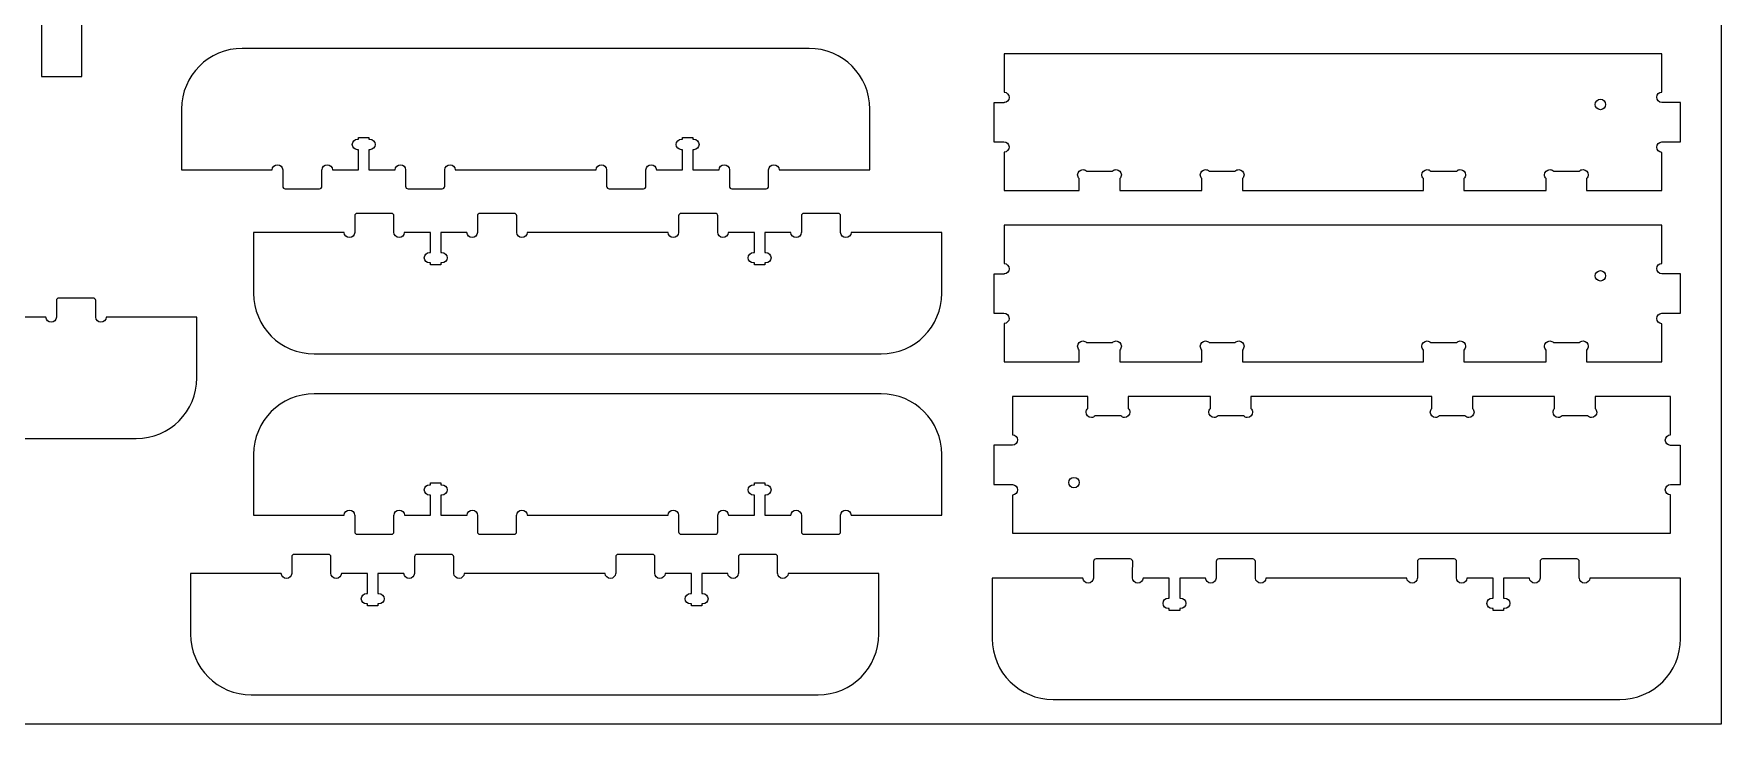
# Model space of a CAD drawing. Extents: x 0 to 4896, y 0 to 5028.
# Drawn here: x 3837 to 4896, y 3809 to 4242 of the extents above; entities that cross this region are included whole.
import ezdxf

# ---------------------------------------------------------------- set-up
doc = ezdxf.new("R2010")
doc.units = 0
doc.layers.add('Layer_1', color=7, linetype='CONTINUOUS')

msp = doc.modelspace()

# ---------------------------------------------------------------- linework, layer by layer
at = {"layer": 'Layer_1', "color": 1}
msp.add_lwpolyline([(2457.372163, 5027.708851), (4895.721448, 5027.708851), (4895.721448, 3808.559707), (2457.372163, 3808.559707), (2457.372163, 5027.708851)], dxfattribs=at)
at = {"layer": 'Layer_1', "color": 7}
for points in [[(3867.069821, 4878.328939), (3867.069821, 4951.583386), (3841.713847, 4951.583386), (3841.713847, 4215.018946), (3841.713847, 4215.018946)], [(3841.713847, 4215.018946), (3867.069821, 4215.018946), (3867.069821, 4288.131999)], [(4323.375063, 4232.749274), (3967.783812, 4232.749274)], [(4445.724549, 4229.278788), (4445.724549, 4205.298648)], [(4858.439271, 4205.368921), (4858.439271, 4229.278506), (4445.724549, 4229.278506), (4445.724549, 4229.278788)], [(3929.701592, 4194.658023), (3929.701592, 4194.64109), (3929.701592, 4156.57665), (3929.701592, 4156.57665)], [(4304.624783, 4156.57665), (4323.375063, 4156.57665), (4361.466314, 4156.57665), (4361.466314, 4194.64109), (4361.466314, 4194.658023)], [(4445.724549, 4198.710734), (4445.724549, 4198.666426), (4444.128018, 4198.666426), (4439.374549, 4198.666426), (4439.374549, 4174.14837)], [(4819.906907, 4200.83615), (4819.906907, 4200.83615)], [(4858.439271, 4174.086281), (4858.439271, 4174.121559), (4865.274129, 4174.121559), (4870.124965, 4174.121559), (4870.124965, 4198.72795), (4860.52066, 4198.72795), (4858.439271, 4198.72795), (4858.439271, 4198.780726)], [(4040.094508, 4175.732201), (4040.685481, 4175.732201), (4040.685481, 4176.87887), (4047.255897, 4176.87887), (4047.255897, 4175.732201), (4047.837839, 4175.732201)], [(4243.321037, 4175.732201), (4243.911728, 4175.732201), (4243.911728, 4176.87887), (4250.482426, 4176.87887), (4250.482426, 4175.732201), (4251.064368, 4175.732201)], [(4439.480382, 4174.156837), (4445.574689, 4174.156837)], [(4024.404646, 4156.57665), (4040.685481, 4156.57665), (4040.685481, 4169.161786), (4040.094508, 4169.161786)], [(4047.837839, 4169.161786), (4047.255897, 4169.161786), (4047.255897, 4156.57665), (4063.668812, 4156.57665)], [(4227.631174, 4156.57665), (4243.911728, 4156.57665), (4243.911728, 4169.161786), (4243.321037, 4169.161786)], [(4251.064368, 4169.161786), (4250.482426, 4169.161786), (4250.482426, 4156.57665), (4266.895341, 4156.57665)], [(4445.724549, 4167.569206), (4445.724549, 4143.588783), (4492.908436, 4143.588783), (4492.908436, 4150.98865)], [(4811.264134, 4150.98865), (4811.264134, 4143.588783), (4858.439271, 4143.588783), (4858.439271, 4167.49865)], [(3929.701592, 4156.57665), (3967.783812, 4156.57665), (3986.534092, 4156.57665)], [(3993.122006, 4156.57665), (3993.166314, 4156.57665), (3993.166314, 4154.980119), (3993.166314, 4146.195952)], [(4017.772423, 4146.195952), (4017.772423, 4150.22665), (4017.772423, 4156.57665), (4017.81645, 4156.57665)], [(4070.257008, 4156.435539), (4070.257008, 4150.341232)], [(4094.766314, 4146.195952), (4094.766314, 4150.138314), (4094.766314, 4154.980119), (4094.766314, 4156.57665), (4094.810341, 4156.57665)], [(4101.398537, 4156.57665), (4189.760339, 4156.57665)], [(4196.348534, 4156.57665), (4196.392561, 4156.57665), (4196.392561, 4154.980119), (4196.392561, 4146.195952)], [(4220.998952, 4146.195952), (4220.998952, 4150.22665), (4220.998952, 4156.57665), (4221.042979, 4156.57665)], [(4273.483537, 4156.435539), (4273.483537, 4150.341232)], [(4297.992561, 4146.195952), (4297.992561, 4150.138314), (4297.992561, 4154.980119), (4297.992561, 4156.57665), (4298.03687, 4156.57665)], [(4497.494547, 4155.741837), (4513.713576, 4155.741837)], [(4518.308436, 4150.98865), (4518.308436, 4143.588783), (4569.902327, 4143.588783), (4569.902327, 4150.98865)], [(4574.488438, 4155.741837), (4590.707467, 4155.741837)], [(4595.302327, 4150.98865), (4595.302327, 4143.588783), (4708.870242, 4143.588783), (4708.870242, 4150.98865)], [(4713.456354, 4155.741837), (4729.675382, 4155.741837)], [(4734.270242, 4150.98865), (4734.270242, 4143.588783), (4785.864134, 4143.588783), (4785.864134, 4150.98865)], [(4790.450245, 4155.741837), (4806.668991, 4155.741837)], [(3994.753814, 4144.617201), (4016.184923, 4144.617201)], [(4070.159923, 4149.565121), (4070.159923, 4146.195952)], [(4071.747423, 4144.617201), (4093.178814, 4144.617201)], [(4197.980061, 4144.617201), (4219.411452, 4144.617201)], [(4273.386452, 4149.565121), (4273.386452, 4146.195952)], [(4274.973952, 4144.617201), (4296.405061, 4144.617201)], [(4038.330901, 4127.600612), (4038.330901, 4123.65825), (4038.330901, 4118.816446), (4038.330901, 4117.219914), (4038.286592, 4117.219914)], [(4061.34951, 4129.179363), (4039.918401, 4129.179363)], [(4062.839926, 4117.361026), (4062.839926, 4123.455332)], [(4062.93701, 4124.231443), (4062.93701, 4127.600612)], [(4115.32451, 4127.600612), (4115.32451, 4123.569914), (4115.32451, 4117.219914), (4115.280483, 4117.219914)], [(4138.343401, 4129.179363), (4116.91201, 4129.179363)], [(4139.974928, 4117.219914), (4139.930901, 4117.219914), (4139.930901, 4118.816446), (4139.930901, 4127.600612)], [(4241.557148, 4127.600612), (4241.557148, 4123.65825), (4241.557148, 4118.816446), (4241.557148, 4117.219914), (4241.513121, 4117.219914)], [(4264.576039, 4129.179363), (4243.144648, 4129.179363)], [(4266.066454, 4117.361026), (4266.066454, 4123.455332)], [(4266.163539, 4124.231443), (4266.163539, 4127.600612)], [(4318.551039, 4127.600612), (4318.551039, 4123.569914), (4318.551039, 4117.219914), (4318.507012, 4117.219914)], [(4341.569648, 4129.179363), (4320.138539, 4129.179363)], [(4343.201457, 4117.219914), (4343.157148, 4117.219914), (4343.157148, 4118.816446), (4343.157148, 4127.600612)], [(4445.724549, 4121.732648), (4445.724549, 4097.752508)], [(4858.439271, 4097.822781), (4858.439271, 4121.732083), (4445.724549, 4121.732083), (4445.724549, 4121.732648)], [(4031.698679, 4117.219914), (4012.948399, 4117.219914), (3974.857148, 4117.219914), (3974.857148, 4079.155474), (3974.857148, 4079.138541)], [(4085.259094, 4104.634779), (4085.841037, 4104.634779), (4085.841037, 4117.219914), (4069.428121, 4117.219914)], [(4108.692288, 4117.219914), (4092.411734, 4117.219914), (4092.411734, 4104.634779), (4093.002426, 4104.634779)], [(4234.924926, 4117.219914), (4146.563123, 4117.219914)], [(4288.485623, 4104.634779), (4289.067566, 4104.634779), (4289.067566, 4117.219914), (4272.65465, 4117.219914)], [(4311.918817, 4117.219914), (4295.637981, 4117.219914), (4295.637981, 4104.634779), (4296.228954, 4104.634779)], [(4406.62187, 4117.219914), (4368.53965, 4117.219914), (4349.78937, 4117.219914)], [(4406.62187, 4079.138541), (4406.62187, 4079.155474), (4406.62187, 4117.219914), (4406.62187, 4117.219914)], [(4093.002426, 4098.064363), (4092.411734, 4098.064363), (4092.411734, 4096.917694), (4085.841037, 4096.917694), (4085.841037, 4098.064363), (4085.259094, 4098.064363)], [(4296.228954, 4098.064363), (4295.637981, 4098.064363), (4295.637981, 4096.917694), (4289.067566, 4096.917694), (4289.067566, 4098.064363), (4288.485623, 4098.064363)], [(4445.724549, 4091.164312), (4445.724549, 4091.120286), (4444.128018, 4091.120286), (4439.374549, 4091.120286), (4439.374549, 4066.60223)], [(4819.906907, 4093.289728), (4819.906907, 4093.289728)], [(4858.439271, 4066.540141), (4858.439271, 4066.575419), (4865.274129, 4066.575419), (4870.124965, 4066.575419), (4870.124965, 4091.181528), (4860.52066, 4091.181528), (4858.439271, 4091.181528), (4858.439271, 4091.234586)], [(3851.173767, 4074.444339), (3851.173767, 4070.413641), (3851.173767, 4064.063641), (3851.12974, 4064.063641)], [(3874.192376, 4076.02309), (3852.761267, 4076.02309)], [(3875.824185, 4064.063641), (3875.779876, 4064.063641), (3875.779876, 4065.660172), (3875.779876, 4074.444339)], [(4439.480382, 4066.610697), (4445.574689, 4066.610697)], [(3844.541545, 4064.063641), (3828.260709, 4064.063641), (3828.260709, 4051.478506), (3828.851682, 4051.478506)], [(3939.244598, 4064.063641), (3901.162378, 4064.063641), (3882.412098, 4064.063641)], [(3939.244598, 4025.982268), (3939.244598, 4025.999201), (3939.244598, 4064.063641), (3939.244598, 4064.063641)], [(4445.724549, 4060.022501), (4445.724549, 4036.042361), (4492.908436, 4036.042361), (4492.908436, 4043.441946)], [(4811.264134, 4043.441946), (4811.264134, 4036.042361), (4858.439271, 4036.042361), (4858.439271, 4059.951946)], [(4497.494547, 4048.195697), (4513.713576, 4048.195697)], [(4574.488438, 4048.195697), (4590.707467, 4048.195697)], [(4713.456354, 4048.195697), (4729.675382, 4048.195697)], [(4790.450245, 4048.195697), (4806.668991, 4048.195697)], [(4012.948399, 4041.04729), (4368.53965, 4041.04729)], [(4518.308436, 4043.441946), (4518.308436, 4036.042361), (4569.902327, 4036.042361), (4569.902327, 4043.441946)], [(4595.302327, 4043.441946), (4595.302327, 4036.042361), (4708.870242, 4036.042361), (4708.870242, 4043.441946)], [(4734.270242, 4043.441946), (4734.270242, 4036.042361), (4785.864134, 4036.042361), (4785.864134, 4043.441946)], [(4368.530619, 4015.933463), (4012.939368, 4015.933463)], [(4498.23538, 4006.786641), (4498.23538, 4014.186226), (4451.060242, 4014.186226), (4451.060242, 3990.276641)], [(4575.2293, 4006.786641), (4575.2293, 4014.186226), (4523.63538, 4014.186226), (4523.63538, 4006.786641)], [(4714.197215, 4006.786641), (4714.197215, 4014.186226), (4600.6293, 4014.186226), (4600.6293, 4006.786641)], [(4791.191078, 4006.786641), (4791.191078, 4014.186226), (4739.597215, 4014.186226), (4739.597215, 4006.786641)], [(4863.774965, 3990.206086), (4863.774965, 4014.186226), (4816.591078, 4014.186226), (4816.591078, 4006.786641)], [(4519.049269, 4002.03289), (4502.830522, 4002.03289)], [(4596.043188, 4002.03289), (4579.82416, 4002.03289)], [(4735.011104, 4002.03289), (4718.792075, 4002.03289)], [(4812.004967, 4002.03289), (4795.785938, 4002.03289)], [(3545.571127, 3987.891017), (3901.162378, 3987.891017)], [(4451.060242, 3983.688446), (4451.060242, 3983.653168), (4444.225413, 3983.653168), (4439.374549, 3983.653168), (4439.374549, 3959.047059), (4448.978854, 3959.047059), (4451.060242, 3959.047059), (4451.060242, 3958.994001)], [(4863.774965, 3959.063992), (4863.774965, 3959.108301), (4865.371496, 3959.108301), (4870.124965, 3959.108301), (4870.124965, 3983.626357)], [(4870.019131, 3983.61789), (4863.924825, 3983.61789)], [(3974.857148, 3977.84193), (3974.857148, 3977.824997), (3974.857148, 3939.760557), (3974.857148, 3939.760557)], [(4349.780339, 3939.760557), (4368.530619, 3939.760557), (4406.62187, 3939.760557), (4406.62187, 3977.824997), (4406.62187, 3977.84193)], [(4085.250063, 3958.916108), (4085.841037, 3958.916108), (4085.841037, 3960.062777), (4092.411452, 3960.062777), (4092.411452, 3958.916108), (4092.993394, 3958.916108)], [(4288.476592, 3958.916108), (4289.067283, 3958.916108), (4289.067283, 3960.062777), (4295.637981, 3960.062777), (4295.637981, 3958.916108), (4296.219923, 3958.916108)], [(4069.560201, 3939.760557), (4085.841037, 3939.760557), (4085.841037, 3952.34541), (4085.250063, 3952.34541)], [(4092.993394, 3952.34541), (4092.411452, 3952.34541), (4092.411452, 3939.760557), (4108.824368, 3939.760557)], [(4272.78673, 3939.760557), (4289.067283, 3939.760557), (4289.067283, 3952.34541), (4288.476592, 3952.34541)], [(4296.219923, 3952.34541), (4295.637981, 3952.34541), (4295.637981, 3939.760557), (4312.050897, 3939.760557)], [(4451.060242, 3952.405806), (4451.060242, 3928.496503), (4863.774965, 3928.496503), (4863.774965, 3928.495939)], [(4489.592635, 3956.938859), (4489.592635, 3956.938859)], [(4863.774965, 3928.495939), (4863.774965, 3952.476079)], [(3974.857148, 3939.760557), (4012.939368, 3939.760557), (4031.689648, 3939.760557)], [(4038.277561, 3939.760557), (4038.32187, 3939.760557), (4038.32187, 3938.163743), (4038.32187, 3929.379577)], [(4062.927979, 3929.379577), (4062.927979, 3933.410557), (4062.927979, 3939.760557), (4062.972006, 3939.760557)], [(4115.412563, 3939.619446), (4115.412563, 3933.525139)], [(4139.92187, 3929.379577), (4139.92187, 3933.322221), (4139.92187, 3938.163743), (4139.92187, 3939.760557), (4139.965897, 3939.760557)], [(4146.554092, 3939.760557), (4234.915894, 3939.760557)], [(4241.50409, 3939.760557), (4241.548117, 3939.760557), (4241.548117, 3938.163743), (4241.548117, 3929.379577)], [(4266.154508, 3929.379577), (4266.154508, 3933.410557), (4266.154508, 3939.760557), (4266.198534, 3939.760557)], [(4318.639092, 3939.619446), (4318.639092, 3933.525139)], [(4343.148117, 3929.379577), (4343.148117, 3933.322221), (4343.148117, 3938.163743), (4343.148117, 3939.760557), (4343.192426, 3939.760557)], [(4115.315479, 3932.749028), (4115.315479, 3929.379577)], [(4318.542008, 3932.749028), (4318.542008, 3929.379577)], [(4039.90937, 3927.801108), (4061.340479, 3927.801108)], [(4116.902979, 3927.801108), (4138.33437, 3927.801108)], [(4243.135617, 3927.801108), (4264.567008, 3927.801108)], [(4320.129508, 3927.801108), (4341.560617, 3927.801108)], [(3998.81979, 3913.606459), (3998.81979, 3909.664097), (3998.81979, 3904.822292), (3998.81979, 3903.225761), (3998.775481, 3903.225761)], [(4021.838399, 3915.18521), (4000.40729, 3915.18521)], [(4023.328814, 3903.366872), (4023.328814, 3909.461179)], [(4023.425899, 3910.23729), (4023.425899, 3913.606459)], [(4075.813399, 3913.606459), (4075.813399, 3909.575761), (4075.813399, 3903.225761), (4075.769372, 3903.225761)], [(4098.83229, 3915.18521), (4077.400899, 3915.18521)], [(4100.463817, 3903.225761), (4100.41979, 3903.225761), (4100.41979, 3904.822292), (4100.41979, 3913.606459)], [(4202.046037, 3913.606459), (4202.046037, 3909.664097), (4202.046037, 3904.822292), (4202.046037, 3903.225761), (4202.00201, 3903.225761)], [(4225.064928, 3915.18521), (4203.633537, 3915.18521)], [(4226.555343, 3903.366872), (4226.555343, 3909.461179)], [(4226.652428, 3910.23729), (4226.652428, 3913.606459)], [(4279.039928, 3913.606459), (4279.039928, 3909.575761), (4279.039928, 3903.225761), (4278.995901, 3903.225761)], [(4302.058537, 3915.18521), (4280.627428, 3915.18521)], [(4303.690346, 3903.225761), (4303.646037, 3903.225761), (4303.646037, 3904.822292), (4303.646037, 3913.606459)], [(4501.833996, 3910.705497), (4501.833996, 3906.763134), (4501.833996, 3901.92133), (4501.833996, 3900.324799), (4501.789687, 3900.324799)], [(4524.852605, 3912.284248), (4503.421496, 3912.284248)], [(4526.440105, 3907.336328), (4526.440105, 3910.705497)], [(4578.827605, 3910.705497), (4578.827605, 3906.674799), (4578.827605, 3900.324799), (4578.783578, 3900.324799)], [(4601.846496, 3912.284248), (4580.415105, 3912.284248)], [(4603.478022, 3900.324799), (4603.433996, 3900.324799), (4603.433996, 3901.92133), (4603.433996, 3910.705497)], [(4705.060242, 3910.705497), (4705.060242, 3906.763134), (4705.060242, 3901.92133), (4705.060242, 3900.324799), (4705.016216, 3900.324799)], [(4728.079134, 3912.284248), (4706.647742, 3912.284248)], [(4729.666634, 3907.336328), (4729.666634, 3910.705497)], [(4782.054134, 3910.705497), (4782.054134, 3906.674799), (4782.054134, 3900.324799), (4782.010107, 3900.324799)], [(4805.072742, 3912.284248), (4783.641634, 3912.284248)], [(4806.704551, 3900.324799), (4806.660242, 3900.324799), (4806.660242, 3901.92133), (4806.660242, 3910.705497)], [(3992.187568, 3903.225761), (3973.437288, 3903.225761), (3935.346037, 3903.225761), (3935.346037, 3865.161321), (3935.346037, 3865.144388)], [(4045.747983, 3890.640626), (4046.329926, 3890.640626), (4046.329926, 3903.225761), (4029.91701, 3903.225761)], [(4069.181177, 3903.225761), (4052.900623, 3903.225761), (4052.900623, 3890.640626), (4053.491314, 3890.640626)], [(4195.413814, 3903.225761), (4107.052012, 3903.225761)], [(4248.974512, 3890.640626), (4249.556454, 3890.640626), (4249.556454, 3903.225761), (4233.143539, 3903.225761)], [(4272.407706, 3903.225761), (4256.12687, 3903.225761), (4256.12687, 3890.640626), (4256.717843, 3890.640626)], [(4367.110759, 3903.225761), (4329.028539, 3903.225761), (4310.278259, 3903.225761)], [(4367.110759, 3865.144388), (4367.110759, 3865.161321), (4367.110759, 3903.225761), (4367.110759, 3903.225761)], [(4495.201774, 3900.324799), (4476.451494, 3900.324799), (4438.360242, 3900.324799), (4438.360242, 3862.260359), (4438.360242, 3862.243426)], [(4526.34302, 3900.46591), (4526.34302, 3906.560217)], [(4548.762189, 3887.739663), (4549.344131, 3887.739663), (4549.344131, 3900.324799), (4532.931216, 3900.324799)], [(4572.195382, 3900.324799), (4555.914829, 3900.324799), (4555.914829, 3887.739663), (4556.50552, 3887.739663)], [(4698.42802, 3900.324799), (4610.066218, 3900.324799)], [(4729.569549, 3900.46591), (4729.569549, 3906.560217)], [(4751.988718, 3887.739663), (4752.57066, 3887.739663), (4752.57066, 3900.324799), (4736.157745, 3900.324799)], [(4775.421911, 3900.324799), (4759.141076, 3900.324799), (4759.141076, 3887.739663), (4759.732049, 3887.739663)], [(4870.124965, 3900.324799), (4832.042745, 3900.324799), (4813.292465, 3900.324799)], [(4870.124965, 3862.243426), (4870.124965, 3862.260359), (4870.124965, 3900.324799), (4870.124965, 3900.324799)], [(4053.491314, 3884.07021), (4052.900623, 3884.07021), (4052.900623, 3882.923541), (4046.329926, 3882.923541), (4046.329926, 3884.07021), (4045.747983, 3884.07021)], [(4256.717843, 3884.07021), (4256.12687, 3884.07021), (4256.12687, 3882.923541), (4249.556454, 3882.923541), (4249.556454, 3884.07021), (4248.974512, 3884.07021)], [(4556.50552, 3881.169248), (4555.914829, 3881.169248), (4555.914829, 3880.022579), (4549.344131, 3880.022579), (4549.344131, 3881.169248), (4548.762189, 3881.169248)], [(4759.732049, 3881.169248), (4759.141076, 3881.169248), (4759.141076, 3880.022579), (4752.57066, 3880.022579), (4752.57066, 3881.169248), (4751.988718, 3881.169248)], [(3973.437288, 3827.053137), (4329.028539, 3827.053137)], [(4476.451494, 3824.152174), (4832.042745, 3824.152174)]]:
    msp.add_lwpolyline(points, dxfattribs=at)
for points in [[(3967.783812, 4232.749274), (3946.68375, 4232.749274), (3929.701592, 4215.758086), (3929.701592, 4194.658023)], [(4361.466314, 4194.658023), (4361.466314, 4215.758086), (4344.475126, 4232.749274), (4323.375063, 4232.749274)], [(4445.724549, 4205.298648), (4447.482229, 4205.219626), (4448.87302, 4203.787348), (4448.87302, 4202.009066)], [(4855.299549, 4202.070872), (4855.299549, 4203.845486), (4856.685542, 4205.284819), (4858.439271, 4205.368921)], [(4448.87302, 4202.009066), (4448.87302, 4200.231066), (4447.481947, 4198.790039), (4445.724549, 4198.710734)], [(4816.617325, 4197.546568), (4816.617325, 4199.36041), (4818.091654, 4200.83615), (4819.906907, 4200.83615)], [(4819.906907, 4194.265734), (4818.091936, 4194.265734), (4816.617325, 4195.732726), (4816.617325, 4197.546568)], [(4819.906907, 4200.83615), (4821.722725, 4200.83615), (4823.196771, 4199.36041), (4823.196771, 4197.546568)], [(4823.196771, 4197.546568), (4823.196771, 4195.732726), (4821.722725, 4194.265734), (4819.906907, 4194.265734)], [(4858.439271, 4198.780726), (4856.685542, 4198.864263), (4855.299549, 4200.295412), (4855.299549, 4202.070872)], [(4036.804926, 4172.45165), (4036.804926, 4174.270854), (4038.275021, 4175.732201), (4040.094508, 4175.732201)], [(4040.094508, 4169.161786), (4038.275021, 4169.161786), (4036.804926, 4170.632163), (4036.804926, 4172.45165)], [(4047.837839, 4175.732201), (4049.657326, 4175.732201), (4051.127703, 4174.271137), (4051.127703, 4172.45165)], [(4051.127703, 4172.45165), (4051.127703, 4170.631599), (4049.657326, 4169.161786), (4047.837839, 4169.161786)], [(4240.031172, 4172.45165), (4240.031172, 4174.270854), (4241.50155, 4175.732201), (4243.321037, 4175.732201)], [(4243.321037, 4169.161786), (4241.50155, 4169.161786), (4240.031172, 4170.632163), (4240.031172, 4172.45165)], [(4251.064368, 4175.732201), (4252.883854, 4175.732201), (4254.35395, 4174.271137), (4254.35395, 4172.45165)], [(4254.35395, 4172.45165), (4254.35395, 4170.631599), (4252.883854, 4169.161786), (4251.064368, 4169.161786)], [(4439.374549, 4174.14837), (4439.410391, 4174.14837), (4439.444258, 4174.156837), (4439.480382, 4174.156837)], [(4445.574689, 4174.156837), (4447.404054, 4174.156837), (4448.87302, 4172.68787), (4448.87302, 4170.858506)], [(4855.299549, 4170.796699), (4855.299549, 4172.571877), (4856.685542, 4174.002743), (4858.439271, 4174.086281)], [(4448.87302, 4170.858506), (4448.87302, 4169.080223), (4447.481947, 4167.647946), (4445.724549, 4167.569206)], [(4858.439271, 4167.49865), (4856.685542, 4167.582188), (4855.299549, 4169.021521), (4855.299549, 4170.796699)], [(3986.534092, 4156.57665), (3986.608881, 4158.337999), (3988.051319, 4159.73387), (3989.832423, 4159.73387)], [(3989.832423, 4159.73387), (3991.613528, 4159.73387), (3993.047499, 4158.337999), (3993.122006, 4156.57665)], [(4017.81645, 4156.57665), (4017.891239, 4158.337999), (4019.32521, 4159.73387), (4021.106314, 4159.73387)], [(4021.106314, 4159.73387), (4022.887419, 4159.73387), (4024.329574, 4158.337999), (4024.404646, 4156.57665)], [(4063.668812, 4156.57665), (4063.743319, 4158.337999), (4065.17729, 4159.73387), (4066.958394, 4159.73387)], [(4066.958394, 4159.73387), (4068.787759, 4159.73387), (4070.257008, 4158.264339), (4070.257008, 4156.435539)], [(4094.810341, 4156.57665), (4094.885412, 4158.337999), (4096.327568, 4159.73387), (4098.108672, 4159.73387)], [(4098.108672, 4159.73387), (4099.890059, 4159.73387), (4101.323748, 4158.337999), (4101.398537, 4156.57665)], [(4189.760339, 4156.57665), (4189.83541, 4158.337999), (4191.277848, 4159.73387), (4193.058952, 4159.73387)], [(4193.058952, 4159.73387), (4194.840057, 4159.73387), (4196.274028, 4158.337999), (4196.348534, 4156.57665)], [(4221.042979, 4156.57665), (4221.117486, 4158.337999), (4222.551457, 4159.73387), (4224.332561, 4159.73387)], [(4224.332561, 4159.73387), (4226.113948, 4159.73387), (4227.556103, 4158.337999), (4227.631174, 4156.57665)], [(4266.895341, 4156.57665), (4266.969848, 4158.337999), (4268.403819, 4159.73387), (4270.184923, 4159.73387)], [(4270.184923, 4159.73387), (4272.014288, 4159.73387), (4273.483537, 4158.264339), (4273.483537, 4156.435539)], [(4298.03687, 4156.57665), (4298.111659, 4158.337999), (4299.554097, 4159.73387), (4301.335201, 4159.73387)], [(4301.335201, 4159.73387), (4303.116306, 4159.73387), (4304.550277, 4158.337999), (4304.624783, 4156.57665)], [(4491.88538, 4153.378226), (4491.88538, 4155.20759), (4493.354629, 4156.676839), (4495.183994, 4156.676839)], [(4492.908436, 4150.98865), (4492.277669, 4151.588937), (4491.88538, 4152.434474), (4491.88538, 4153.378226)], [(4495.183994, 4156.676839), (4496.085129, 4156.676839), (4496.899905, 4156.322932), (4497.494547, 4155.741837)], [(4513.713576, 4155.741837), (4514.308218, 4156.323214), (4515.123276, 4156.676839), (4516.024129, 4156.676839)], [(4516.024129, 4156.676839), (4517.853776, 4156.676839), (4519.331491, 4155.20759), (4519.331491, 4153.378226)], [(4519.331491, 4153.378226), (4519.331491, 4152.436168), (4518.936945, 4151.588654), (4518.308436, 4150.98865)], [(4568.879271, 4153.378226), (4568.879271, 4155.20759), (4570.348238, 4156.676839), (4572.177602, 4156.676839)], [(4569.902327, 4150.98865), (4569.27156, 4151.588937), (4568.879271, 4152.434474), (4568.879271, 4153.378226)], [(4572.177602, 4156.676839), (4573.078456, 4156.676839), (4573.893796, 4156.322932), (4574.488438, 4155.741837)], [(4590.707467, 4155.741837), (4591.302109, 4156.323214), (4592.116885, 4156.676839), (4593.01802, 4156.676839)], [(4593.01802, 4156.676839), (4594.847385, 4156.676839), (4596.325382, 4155.20759), (4596.325382, 4153.378226)], [(4596.325382, 4153.378226), (4596.325382, 4152.436168), (4595.931118, 4151.588654), (4595.302327, 4150.98865)], [(4707.847187, 4153.378226), (4707.847187, 4155.20759), (4709.316436, 4156.676839), (4711.1458, 4156.676839)], [(4708.870242, 4150.98865), (4708.239476, 4151.588937), (4707.847187, 4152.434474), (4707.847187, 4153.378226)], [(4711.1458, 4156.676839), (4712.046089, 4156.676839), (4712.861711, 4156.322932), (4713.456354, 4155.741837)], [(4729.675382, 4155.741837), (4730.270025, 4156.323214), (4731.0848, 4156.676839), (4731.985936, 4156.676839)], [(4731.985936, 4156.676839), (4733.8153, 4156.676839), (4735.293298, 4155.20759), (4735.293298, 4153.378226)], [(4735.293298, 4153.378226), (4735.293298, 4152.436168), (4734.899034, 4151.588654), (4734.270242, 4150.98865)], [(4784.840796, 4153.378226), (4784.840796, 4155.20759), (4786.310045, 4156.676839), (4788.139409, 4156.676839)], [(4785.864134, 4150.98865), (4785.232802, 4151.588937), (4784.840796, 4152.434474), (4784.840796, 4153.378226)], [(4788.139409, 4156.676839), (4789.040545, 4156.676839), (4789.855602, 4156.322932), (4790.450245, 4155.741837)], [(4806.668991, 4155.741837), (4807.263634, 4156.323214), (4808.078691, 4156.676839), (4808.979827, 4156.676839)], [(4808.979827, 4156.676839), (4810.809191, 4156.676839), (4812.286907, 4155.20759), (4812.286907, 4153.378226)], [(4812.286907, 4153.378226), (4812.286907, 4152.436168), (4811.892642, 4151.588654), (4811.264134, 4150.98865)], [(3993.166314, 4146.195952), (3993.166314, 4145.323321), (3993.874128, 4144.617201), (3994.753814, 4144.617201)], [(4016.184923, 4144.617201), (4017.064328, 4144.617201), (4017.772423, 4145.323321), (4017.772423, 4146.195952)], [(4070.257008, 4150.341232), (4070.257008, 4150.07425), (4070.218908, 4149.813477), (4070.159923, 4149.565121)], [(4070.159923, 4146.195952), (4070.159923, 4145.323321), (4070.868019, 4144.617201), (4071.747423, 4144.617201)], [(4093.178814, 4144.617201), (4094.058219, 4144.617201), (4094.766314, 4145.323321), (4094.766314, 4146.195952)], [(4196.392561, 4146.195952), (4196.392561, 4145.323321), (4197.100657, 4144.617201), (4197.980061, 4144.617201)], [(4219.411452, 4144.617201), (4220.290857, 4144.617201), (4220.998952, 4145.323321), (4220.998952, 4146.195952)], [(4273.483537, 4150.341232), (4273.483537, 4150.07425), (4273.445437, 4149.813477), (4273.386452, 4149.565121)], [(4273.386452, 4146.195952), (4273.386452, 4145.323321), (4274.094548, 4144.617201), (4274.973952, 4144.617201)], [(4296.405061, 4144.617201), (4297.284748, 4144.617201), (4297.992561, 4145.323321), (4297.992561, 4146.195952)], [(4039.918401, 4129.179363), (4039.038714, 4129.179363), (4038.330901, 4128.473243), (4038.330901, 4127.600612)], [(4062.93701, 4127.600612), (4062.93701, 4128.473243), (4062.228914, 4129.179363), (4061.34951, 4129.179363)], [(4062.839926, 4123.455332), (4062.839926, 4123.722314), (4062.878026, 4123.983088), (4062.93701, 4124.231443)], [(4116.91201, 4129.179363), (4116.032606, 4129.179363), (4115.32451, 4128.473243), (4115.32451, 4127.600612)], [(4139.930901, 4127.600612), (4139.930901, 4128.473243), (4139.222806, 4129.179363), (4138.343401, 4129.179363)], [(4243.144648, 4129.179363), (4242.265243, 4129.179363), (4241.557148, 4128.473243), (4241.557148, 4127.600612)], [(4266.163539, 4127.600612), (4266.163539, 4128.473243), (4265.455443, 4129.179363), (4264.576039, 4129.179363)], [(4266.066454, 4123.455332), (4266.066454, 4123.722314), (4266.104554, 4123.983088), (4266.163539, 4124.231443)], [(4320.138539, 4129.179363), (4319.259134, 4129.179363), (4318.551039, 4128.473243), (4318.551039, 4127.600612)], [(4343.157148, 4127.600612), (4343.157148, 4128.473243), (4342.449334, 4129.179363), (4341.569648, 4129.179363)], [(4034.988261, 4114.062694), (4033.207157, 4114.062694), (4031.773186, 4115.458566), (4031.698679, 4117.219914)], [(4038.286592, 4117.219914), (4038.211803, 4115.458566), (4036.769366, 4114.062694), (4034.988261, 4114.062694)], [(4066.138539, 4114.062694), (4064.309174, 4114.062694), (4062.839926, 4115.532226), (4062.839926, 4117.361026)], [(4069.428121, 4117.219914), (4069.353614, 4115.458566), (4067.919643, 4114.062694), (4066.138539, 4114.062694)], [(4111.990901, 4114.062694), (4110.209514, 4114.062694), (4108.767359, 4115.458566), (4108.692288, 4117.219914)], [(4115.280483, 4117.219914), (4115.205977, 4115.458566), (4113.772006, 4114.062694), (4111.990901, 4114.062694)], [(4143.26451, 4114.062694), (4141.483406, 4114.062694), (4140.049434, 4115.458566), (4139.974928, 4117.219914)], [(4146.563123, 4117.219914), (4146.488052, 4115.458566), (4145.045614, 4114.062694), (4143.26451, 4114.062694)], [(4238.21479, 4114.062694), (4236.433403, 4114.062694), (4234.999714, 4115.458566), (4234.924926, 4117.219914)], [(4241.513121, 4117.219914), (4241.43805, 4115.458566), (4239.995894, 4114.062694), (4238.21479, 4114.062694)], [(4269.365068, 4114.062694), (4267.535703, 4114.062694), (4266.066454, 4115.532226), (4266.066454, 4117.361026)], [(4272.65465, 4117.219914), (4272.580143, 4115.458566), (4271.146172, 4114.062694), (4269.365068, 4114.062694)], [(4315.217148, 4114.062694), (4313.436043, 4114.062694), (4311.993888, 4115.458566), (4311.918817, 4117.219914)], [(4318.507012, 4117.219914), (4318.432223, 4115.458566), (4316.998252, 4114.062694), (4315.217148, 4114.062694)], [(4346.491039, 4114.062694), (4344.709934, 4114.062694), (4343.275963, 4115.458566), (4343.201457, 4117.219914)], [(4349.78937, 4117.219914), (4349.714581, 4115.458566), (4348.272143, 4114.062694), (4346.491039, 4114.062694)], [(4081.969512, 4101.344914), (4081.969512, 4103.164966), (4083.439608, 4104.634779), (4085.259094, 4104.634779)], [(4085.259094, 4098.064363), (4083.439608, 4098.064363), (4081.969512, 4099.525428), (4081.969512, 4101.344914)], [(4093.002426, 4104.634779), (4094.821912, 4104.634779), (4096.29229, 4103.164401), (4096.29229, 4101.344914)], [(4096.29229, 4101.344914), (4096.29229, 4099.52571), (4094.821912, 4098.064363), (4093.002426, 4098.064363)], [(4285.195759, 4101.344914), (4285.195759, 4103.164966), (4286.666137, 4104.634779), (4288.485623, 4104.634779)], [(4288.485623, 4098.064363), (4286.666137, 4098.064363), (4285.195759, 4099.525428), (4285.195759, 4101.344914)], [(4296.228954, 4104.634779), (4298.048441, 4104.634779), (4299.518537, 4103.164401), (4299.518537, 4101.344914)], [(4299.518537, 4101.344914), (4299.518537, 4099.52571), (4298.048441, 4098.064363), (4296.228954, 4098.064363)], [(4445.724549, 4097.752508), (4447.482229, 4097.673486), (4448.87302, 4096.240926), (4448.87302, 4094.462926)], [(4855.299549, 4094.524168), (4855.299549, 4096.299346), (4856.685542, 4097.738679), (4858.439271, 4097.822781)], [(4448.87302, 4094.462926), (4448.87302, 4092.684643), (4447.481947, 4091.243899), (4445.724549, 4091.164312)], [(4816.617325, 4090.000146), (4816.617325, 4091.813988), (4818.091654, 4093.289728), (4819.906907, 4093.289728)], [(4819.906907, 4086.719312), (4818.091936, 4086.719312), (4816.617325, 4088.186303), (4816.617325, 4090.000146)], [(4819.906907, 4093.289728), (4821.722725, 4093.289728), (4823.196771, 4091.813988), (4823.196771, 4090.000146)], [(4823.196771, 4090.000146), (4823.196771, 4088.186303), (4821.722725, 4086.719312), (4819.906907, 4086.719312)], [(4858.439271, 4091.234586), (4856.685542, 4091.318123), (4855.299549, 4092.74899), (4855.299549, 4094.524168)], [(3974.857148, 4079.138541), (3974.857148, 4058.038479), (3991.848337, 4041.04729), (4012.948399, 4041.04729)], [(4368.53965, 4041.04729), (4389.639712, 4041.04729), (4406.62187, 4058.038479), (4406.62187, 4079.138541)], [(3852.761267, 4076.02309), (3851.881862, 4076.02309), (3851.173767, 4075.31697), (3851.173767, 4074.444339)], [(3875.779876, 4074.444339), (3875.779876, 4075.31697), (3875.072062, 4076.02309), (3874.192376, 4076.02309)], [(4439.374549, 4066.60223), (4439.410391, 4066.60223), (4439.444258, 4066.610697), (4439.480382, 4066.610697)], [(4445.574689, 4066.610697), (4447.404054, 4066.610697), (4448.87302, 4065.141448), (4448.87302, 4063.312083)], [(4855.299549, 4063.250559), (4855.299549, 4065.025454), (4856.685542, 4066.456603), (4858.439271, 4066.540141)], [(3847.839876, 4060.906421), (3846.058771, 4060.906421), (3844.616616, 4062.302292), (3844.541545, 4064.063641)], [(3851.12974, 4064.063641), (3851.054951, 4062.302292), (3849.62098, 4060.906421), (3847.839876, 4060.906421)], [(3879.113767, 4060.906421), (3877.332662, 4060.906421), (3875.898691, 4062.302292), (3875.824185, 4064.063641)], [(3882.412098, 4064.063641), (3882.337309, 4062.302292), (3880.894871, 4060.906421), (3879.113767, 4060.906421)], [(4448.87302, 4063.312083), (4448.87302, 4061.534083), (4447.481947, 4060.101523), (4445.724549, 4060.022501)], [(4858.439271, 4059.951946), (4856.685542, 4060.035766), (4855.299549, 4061.475381), (4855.299549, 4063.250559)], [(4491.88538, 4045.832086), (4491.88538, 4047.66145), (4493.354629, 4049.130417), (4495.183994, 4049.130417)], [(4492.908436, 4043.441946), (4492.277669, 4044.042514), (4491.88538, 4044.888334), (4491.88538, 4045.832086)], [(4495.183994, 4049.130417), (4496.085129, 4049.130417), (4496.899905, 4048.776792), (4497.494547, 4048.195697)], [(4513.713576, 4048.195697), (4514.308218, 4048.777074), (4515.123276, 4049.130417), (4516.024129, 4049.130417)], [(4516.024129, 4049.130417), (4517.853776, 4049.130417), (4519.331491, 4047.66145), (4519.331491, 4045.832086)], [(4519.331491, 4045.832086), (4519.331491, 4044.890028), (4518.936945, 4044.042514), (4518.308436, 4043.441946)], [(4568.879271, 4045.832086), (4568.879271, 4047.66145), (4570.348238, 4049.130417), (4572.177602, 4049.130417)], [(4569.902327, 4043.441946), (4569.27156, 4044.042514), (4568.879271, 4044.888334), (4568.879271, 4045.832086)], [(4572.177602, 4049.130417), (4573.078456, 4049.130417), (4573.893796, 4048.776792), (4574.488438, 4048.195697)], [(4590.707467, 4048.195697), (4591.302109, 4048.777074), (4592.116885, 4049.130417), (4593.01802, 4049.130417)], [(4593.01802, 4049.130417), (4594.847385, 4049.130417), (4596.325382, 4047.66145), (4596.325382, 4045.832086)], [(4596.325382, 4045.832086), (4596.325382, 4044.890028), (4595.931118, 4044.042514), (4595.302327, 4043.441946)], [(4707.847187, 4045.832086), (4707.847187, 4047.66145), (4709.316436, 4049.130417), (4711.1458, 4049.130417)], [(4708.870242, 4043.441946), (4708.239476, 4044.042514), (4707.847187, 4044.888334), (4707.847187, 4045.832086)], [(4711.1458, 4049.130417), (4712.046089, 4049.130417), (4712.861711, 4048.776792), (4713.456354, 4048.195697)], [(4729.675382, 4048.195697), (4730.270025, 4048.777074), (4731.0848, 4049.130417), (4731.985936, 4049.130417)], [(4731.985936, 4049.130417), (4733.8153, 4049.130417), (4735.293298, 4047.66145), (4735.293298, 4045.832086)], [(4735.293298, 4045.832086), (4735.293298, 4044.890028), (4734.899034, 4044.042514), (4734.270242, 4043.441946)], [(4784.840796, 4045.832086), (4784.840796, 4047.66145), (4786.310045, 4049.130417), (4788.139409, 4049.130417)], [(4785.864134, 4043.441946), (4785.232802, 4044.042514), (4784.840796, 4044.888334), (4784.840796, 4045.832086)], [(4788.139409, 4049.130417), (4789.040545, 4049.130417), (4789.855602, 4048.776792), (4790.450245, 4048.195697)], [(4806.668991, 4048.195697), (4807.263634, 4048.777074), (4808.078691, 4049.130417), (4808.979827, 4049.130417)], [(4808.979827, 4049.130417), (4810.809191, 4049.130417), (4812.286907, 4047.66145), (4812.286907, 4045.832086)], [(4812.286907, 4045.832086), (4812.286907, 4044.890028), (4811.892642, 4044.042514), (4811.264134, 4043.441946)], [(3901.162378, 3987.891017), (3922.26244, 3987.891017), (3939.244598, 4004.882206), (3939.244598, 4025.982268)], [(4012.939368, 4015.933463), (3991.839306, 4015.933463), (3974.857148, 3998.942274), (3974.857148, 3977.84193)], [(4406.62187, 3977.84193), (4406.62187, 3998.942274), (4389.630681, 4015.933463), (4368.530619, 4015.933463)], [(4497.212635, 4004.396501), (4497.212635, 4005.338559), (4497.606871, 4006.186072), (4498.23538, 4006.786641)], [(4500.519687, 4001.09817), (4498.690322, 4001.09817), (4497.212635, 4002.567137), (4497.212635, 4004.396501)], [(4524.658746, 4004.396501), (4524.658746, 4002.567137), (4523.189469, 4001.09817), (4521.360105, 4001.09817)], [(4523.63538, 4006.786641), (4524.266711, 4006.186072), (4524.658746, 4005.340252), (4524.658746, 4004.396501)], [(4574.206244, 4004.396501), (4574.206244, 4005.338559), (4574.600508, 4006.186072), (4575.2293, 4006.786641)], [(4577.513606, 4001.09817), (4575.684242, 4001.09817), (4574.206244, 4002.567137), (4574.206244, 4004.396501)], [(4601.652355, 4004.396501), (4601.652355, 4002.567137), (4600.183106, 4001.09817), (4598.353742, 4001.09817)], [(4600.6293, 4006.786641), (4601.260094, 4006.186072), (4601.652355, 4005.340252), (4601.652355, 4004.396501)], [(4713.17416, 4004.396501), (4713.17416, 4005.338559), (4713.568424, 4006.186072), (4714.197215, 4006.786641)], [(4716.481522, 4001.09817), (4714.652157, 4001.09817), (4713.17416, 4002.567137), (4713.17416, 4004.396501)], [(4740.620271, 4004.396501), (4740.620271, 4002.567137), (4739.151304, 4001.09817), (4737.32194, 4001.09817)], [(4739.597215, 4006.786641), (4740.227982, 4006.186072), (4740.620271, 4005.340252), (4740.620271, 4004.396501)], [(4790.168022, 4004.396501), (4790.168022, 4005.338559), (4790.562569, 4006.186072), (4791.191078, 4006.786641)], [(4793.475385, 4001.09817), (4791.645738, 4001.09817), (4790.168022, 4002.567137), (4790.168022, 4004.396501)], [(4817.614134, 4004.396501), (4817.614134, 4002.567137), (4816.144885, 4001.09817), (4814.31552, 4001.09817)], [(4816.591078, 4006.786641), (4817.221873, 4006.186072), (4817.614134, 4005.340252), (4817.614134, 4004.396501)], [(4502.830522, 4002.03289), (4502.23588, 4001.451512), (4501.420851, 4001.09817), (4500.519687, 4001.09817)], [(4521.360105, 4001.09817), (4520.458969, 4001.09817), (4519.643911, 4001.451794), (4519.049269, 4002.03289)], [(4579.82416, 4002.03289), (4579.229517, 4001.451512), (4578.41477, 4001.09817), (4577.513606, 4001.09817)], [(4598.353742, 4001.09817), (4597.453453, 4001.09817), (4596.637831, 4001.451794), (4596.043188, 4002.03289)], [(4718.792075, 4002.03289), (4718.197433, 4001.451512), (4717.382657, 4001.09817), (4716.481522, 4001.09817)], [(4737.32194, 4001.09817), (4736.421086, 4001.09817), (4735.605746, 4001.451794), (4735.011104, 4002.03289)], [(4795.785938, 4002.03289), (4795.191296, 4001.451512), (4794.376238, 4001.09817), (4793.475385, 4001.09817)], [(4814.31552, 4001.09817), (4813.414385, 4001.09817), (4812.599609, 4001.451794), (4812.004967, 4002.03289)], [(4451.060242, 3990.276641), (4452.813971, 3990.192821), (4454.199965, 3988.753206), (4454.199965, 3986.978028)], [(4454.199965, 3986.978028), (4454.199965, 3985.203132), (4452.813971, 3983.771983), (4451.060242, 3983.688446)], [(4860.626494, 3986.916503), (4860.626494, 3988.694503), (4862.017567, 3990.127063), (4863.774965, 3990.206086)], [(4863.924825, 3983.61789), (4862.09546, 3983.61789), (4860.626494, 3985.087139), (4860.626494, 3986.916503)], [(4870.124965, 3983.626357), (4870.089122, 3983.626357), (4870.055284, 3983.61789), (4870.019131, 3983.61789)], [(4486.302742, 3960.228159), (4486.302742, 3962.042001), (4487.776789, 3963.508992), (4489.592635, 3963.508992)], [(4489.592635, 3956.938859), (4487.776789, 3956.938859), (4486.302742, 3958.414317), (4486.302742, 3960.228159)], [(4489.592635, 3963.508992), (4491.407578, 3963.508992), (4492.882189, 3962.042001), (4492.882189, 3960.228159)], [(4492.882189, 3960.228159), (4492.882189, 3958.414317), (4491.40786, 3956.938859), (4489.592635, 3956.938859)], [(4081.960481, 3955.635557), (4081.960481, 3957.454761), (4083.430577, 3958.916108), (4085.250063, 3958.916108)], [(4085.250063, 3952.34541), (4083.430577, 3952.34541), (4081.960481, 3953.81607), (4081.960481, 3955.635557)], [(4092.993394, 3958.916108), (4094.812881, 3958.916108), (4096.283259, 3957.455043), (4096.283259, 3955.635557)], [(4096.283259, 3955.635557), (4096.283259, 3953.815506), (4094.812881, 3952.34541), (4092.993394, 3952.34541)], [(4285.186728, 3955.635557), (4285.186728, 3957.454761), (4286.657106, 3958.916108), (4288.476592, 3958.916108)], [(4288.476592, 3952.34541), (4286.657106, 3952.34541), (4285.186728, 3953.81607), (4285.186728, 3955.635557)], [(4296.219923, 3958.916108), (4298.03941, 3958.916108), (4299.509506, 3957.455043), (4299.509506, 3955.635557)], [(4299.509506, 3955.635557), (4299.509506, 3953.815506), (4298.03941, 3952.34541), (4296.219923, 3952.34541)], [(4451.060242, 3958.994001), (4452.813971, 3958.910746), (4454.199965, 3957.479597), (4454.199965, 3955.704419)], [(4454.199965, 3955.704419), (4454.199965, 3953.929241), (4452.813971, 3952.489908), (4451.060242, 3952.405806)], [(4860.626494, 3955.765661), (4860.626494, 3957.543943), (4862.017567, 3958.98497), (4863.774965, 3959.063992)], [(4863.774965, 3952.476079), (4862.017285, 3952.555101), (4860.626494, 3953.987379), (4860.626494, 3955.765661)], [(4031.689648, 3939.760557), (4031.764437, 3941.521906), (4033.206874, 3942.917777), (4034.987979, 3942.917777)], [(4034.987979, 3942.917777), (4036.769083, 3942.917777), (4038.203054, 3941.521906), (4038.277561, 3939.760557)], [(4062.972006, 3939.760557), (4063.046794, 3941.521906), (4064.480766, 3942.917777), (4066.26187, 3942.917777)], [(4066.26187, 3942.917777), (4068.042974, 3942.917777), (4069.48513, 3941.521906), (4069.560201, 3939.760557)], [(4108.824368, 3939.760557), (4108.898874, 3941.521906), (4110.332846, 3942.917777), (4112.11395, 3942.917777)], [(4112.11395, 3942.917777), (4113.943314, 3942.917777), (4115.412563, 3941.448246), (4115.412563, 3939.619446)], [(4139.965897, 3939.760557), (4140.040968, 3941.521906), (4141.483123, 3942.917777), (4143.264228, 3942.917777)], [(4143.264228, 3942.917777), (4145.045614, 3942.917777), (4146.479303, 3941.521906), (4146.554092, 3939.760557)], [(4234.915894, 3939.760557), (4234.990966, 3941.521906), (4236.433403, 3942.917777), (4238.214508, 3942.917777)], [(4238.214508, 3942.917777), (4239.995612, 3942.917777), (4241.429583, 3941.521906), (4241.50409, 3939.760557)], [(4266.198534, 3939.760557), (4266.273041, 3941.521906), (4267.707012, 3942.917777), (4269.488117, 3942.917777)], [(4269.488117, 3942.917777), (4271.269503, 3942.917777), (4272.711659, 3941.521906), (4272.78673, 3939.760557)], [(4312.050897, 3939.760557), (4312.125403, 3941.521906), (4313.559374, 3942.917777), (4315.340479, 3942.917777)], [(4315.340479, 3942.917777), (4317.169843, 3942.917777), (4318.639092, 3941.448246), (4318.639092, 3939.619446)], [(4343.192426, 3939.760557), (4343.267214, 3941.521906), (4344.709652, 3942.917777), (4346.490757, 3942.917777)], [(4346.490757, 3942.917777), (4348.271861, 3942.917777), (4349.705832, 3941.521906), (4349.780339, 3939.760557)], [(4038.32187, 3929.379577), (4038.32187, 3928.507228), (4039.029683, 3927.801108), (4039.90937, 3927.801108)], [(4061.340479, 3927.801108), (4062.219883, 3927.801108), (4062.927979, 3928.507228), (4062.927979, 3929.379577)], [(4115.412563, 3933.525139), (4115.412563, 3933.258157), (4115.374463, 3932.997383), (4115.315479, 3932.749028)], [(4115.315479, 3929.379577), (4115.315479, 3928.507228), (4116.023574, 3927.801108), (4116.902979, 3927.801108)], [(4138.33437, 3927.801108), (4139.213774, 3927.801108), (4139.92187, 3928.507228), (4139.92187, 3929.379577)], [(4241.548117, 3929.379577), (4241.548117, 3928.507228), (4242.256212, 3927.801108), (4243.135617, 3927.801108)], [(4264.567008, 3927.801108), (4265.446412, 3927.801108), (4266.154508, 3928.507228), (4266.154508, 3929.379577)], [(4318.639092, 3933.525139), (4318.639092, 3933.258157), (4318.600992, 3932.997383), (4318.542008, 3932.749028)], [(4318.542008, 3929.379577), (4318.542008, 3928.507228), (4319.250103, 3927.801108), (4320.129508, 3927.801108)], [(4341.560617, 3927.801108), (4342.440303, 3927.801108), (4343.148117, 3928.507228), (4343.148117, 3929.379577)], [(4000.40729, 3915.18521), (3999.527603, 3915.18521), (3998.81979, 3914.47909), (3998.81979, 3913.606459)], [(4023.425899, 3913.606459), (4023.425899, 3914.47909), (4022.717803, 3915.18521), (4021.838399, 3915.18521)], [(4023.328814, 3909.461179), (4023.328814, 3909.728161), (4023.366914, 3909.988934), (4023.425899, 3910.23729)], [(4077.400899, 3915.18521), (4076.521494, 3915.18521), (4075.813399, 3914.47909), (4075.813399, 3913.606459)], [(4100.41979, 3913.606459), (4100.41979, 3914.47909), (4099.711694, 3915.18521), (4098.83229, 3915.18521)], [(4203.633537, 3915.18521), (4202.754132, 3915.18521), (4202.046037, 3914.47909), (4202.046037, 3913.606459)], [(4226.652428, 3913.606459), (4226.652428, 3914.47909), (4225.944332, 3915.18521), (4225.064928, 3915.18521)], [(4226.555343, 3909.461179), (4226.555343, 3909.728161), (4226.593443, 3909.988934), (4226.652428, 3910.23729)], [(4280.627428, 3915.18521), (4279.748023, 3915.18521), (4279.039928, 3914.47909), (4279.039928, 3913.606459)], [(4303.646037, 3913.606459), (4303.646037, 3914.47909), (4302.938223, 3915.18521), (4302.058537, 3915.18521)], [(4503.421496, 3912.284248), (4502.541809, 3912.284248), (4501.833996, 3911.578128), (4501.833996, 3910.705497)], [(4526.440105, 3910.705497), (4526.440105, 3911.578128), (4525.732009, 3912.284248), (4524.852605, 3912.284248)], [(4526.34302, 3906.560217), (4526.34302, 3906.827199), (4526.38112, 3907.087972), (4526.440105, 3907.336328)], [(4580.415105, 3912.284248), (4579.5357, 3912.284248), (4578.827605, 3911.578128), (4578.827605, 3910.705497)], [(4603.433996, 3910.705497), (4603.433996, 3911.578128), (4602.7259, 3912.284248), (4601.846496, 3912.284248)], [(4706.647742, 3912.284248), (4705.768338, 3912.284248), (4705.060242, 3911.578128), (4705.060242, 3910.705497)], [(4729.666634, 3910.705497), (4729.666634, 3911.578128), (4728.958538, 3912.284248), (4728.079134, 3912.284248)], [(4729.569549, 3906.560217), (4729.569549, 3906.827199), (4729.607649, 3907.087972), (4729.666634, 3907.336328)], [(4783.641634, 3912.284248), (4782.762229, 3912.284248), (4782.054134, 3911.578128), (4782.054134, 3910.705497)], [(4806.660242, 3910.705497), (4806.660242, 3911.578128), (4805.952429, 3912.284248), (4805.072742, 3912.284248)], [(3995.47715, 3900.068541), (3993.696046, 3900.068541), (3992.262074, 3901.464412), (3992.187568, 3903.225761)], [(3998.775481, 3903.225761), (3998.700692, 3901.464412), (3997.258254, 3900.068541), (3995.47715, 3900.068541)], [(4026.627428, 3900.068541), (4024.798063, 3900.068541), (4023.328814, 3901.538072), (4023.328814, 3903.366872)], [(4029.91701, 3903.225761), (4029.842503, 3901.464412), (4028.408532, 3900.068541), (4026.627428, 3900.068541)], [(4072.47979, 3900.068541), (4070.698403, 3900.068541), (4069.256248, 3901.464412), (4069.181177, 3903.225761)], [(4075.769372, 3903.225761), (4075.694866, 3901.464412), (4074.260894, 3900.068541), (4072.47979, 3900.068541)], [(4103.753399, 3900.068541), (4101.972294, 3900.068541), (4100.538323, 3901.464412), (4100.463817, 3903.225761)], [(4107.052012, 3903.225761), (4106.976941, 3901.464412), (4105.534503, 3900.068541), (4103.753399, 3900.068541)], [(4198.703679, 3900.068541), (4196.922292, 3900.068541), (4195.488603, 3901.464412), (4195.413814, 3903.225761)], [(4202.00201, 3903.225761), (4201.926939, 3901.464412), (4200.484783, 3900.068541), (4198.703679, 3900.068541)], [(4229.853957, 3900.068541), (4228.024592, 3900.068541), (4226.555343, 3901.538072), (4226.555343, 3903.366872)], [(4233.143539, 3903.225761), (4233.069032, 3901.464412), (4231.635061, 3900.068541), (4229.853957, 3900.068541)], [(4275.706037, 3900.068541), (4273.924932, 3900.068541), (4272.482777, 3901.464412), (4272.407706, 3903.225761)], [(4278.995901, 3903.225761), (4278.921112, 3901.464412), (4277.487141, 3900.068541), (4275.706037, 3900.068541)], [(4306.979928, 3900.068541), (4305.198823, 3900.068541), (4303.764852, 3901.464412), (4303.690346, 3903.225761)], [(4310.278259, 3903.225761), (4310.20347, 3901.464412), (4308.761032, 3900.068541), (4306.979928, 3900.068541)], [(4498.491356, 3897.167579), (4496.710251, 3897.167579), (4495.27628, 3898.56345), (4495.201774, 3900.324799)], [(4501.789687, 3900.324799), (4501.714898, 3898.56345), (4500.27246, 3897.167579), (4498.491356, 3897.167579)], [(4529.641634, 3897.167579), (4527.812269, 3897.167579), (4526.34302, 3898.63711), (4526.34302, 3900.46591)], [(4532.931216, 3900.324799), (4532.856709, 3898.56345), (4531.422738, 3897.167579), (4529.641634, 3897.167579)], [(4575.493996, 3897.167579), (4573.712609, 3897.167579), (4572.270454, 3898.56345), (4572.195382, 3900.324799)], [(4578.783578, 3900.324799), (4578.709071, 3898.56345), (4577.2751, 3897.167579), (4575.493996, 3897.167579)], [(4606.767605, 3897.167579), (4604.9865, 3897.167579), (4603.552529, 3898.56345), (4603.478022, 3900.324799)], [(4610.066218, 3900.324799), (4609.991147, 3898.56345), (4608.548709, 3897.167579), (4606.767605, 3897.167579)], [(4701.717885, 3897.167579), (4699.936498, 3897.167579), (4698.502809, 3898.56345), (4698.42802, 3900.324799)], [(4705.016216, 3900.324799), (4704.941145, 3898.56345), (4703.498989, 3897.167579), (4701.717885, 3897.167579)], [(4732.868162, 3897.167579), (4731.038798, 3897.167579), (4729.569549, 3898.63711), (4729.569549, 3900.46591)], [(4736.157745, 3900.324799), (4736.083238, 3898.56345), (4734.649267, 3897.167579), (4732.868162, 3897.167579)], [(4778.720242, 3897.167579), (4776.939138, 3897.167579), (4775.496982, 3898.56345), (4775.421911, 3900.324799)], [(4782.010107, 3900.324799), (4781.935318, 3898.56345), (4780.501347, 3897.167579), (4778.720242, 3897.167579)], [(4809.994134, 3897.167579), (4808.213029, 3897.167579), (4806.779058, 3898.56345), (4806.704551, 3900.324799)], [(4813.292465, 3900.324799), (4813.217676, 3898.56345), (4811.775238, 3897.167579), (4809.994134, 3897.167579)], [(4042.458401, 3887.350761), (4042.458401, 3889.170812), (4043.928497, 3890.640626), (4045.747983, 3890.640626)], [(4045.747983, 3884.07021), (4043.928497, 3884.07021), (4042.458401, 3885.531274), (4042.458401, 3887.350761)], [(4053.491314, 3890.640626), (4055.310801, 3890.640626), (4056.781179, 3889.170248), (4056.781179, 3887.350761)], [(4056.781179, 3887.350761), (4056.781179, 3885.531557), (4055.310801, 3884.07021), (4053.491314, 3884.07021)], [(4245.684648, 3887.350761), (4245.684648, 3889.170812), (4247.155026, 3890.640626), (4248.974512, 3890.640626)], [(4248.974512, 3884.07021), (4247.155026, 3884.07021), (4245.684648, 3885.531274), (4245.684648, 3887.350761)], [(4256.717843, 3890.640626), (4258.53733, 3890.640626), (4260.007426, 3889.170248), (4260.007426, 3887.350761)], [(4260.007426, 3887.350761), (4260.007426, 3885.531557), (4258.53733, 3884.07021), (4256.717843, 3884.07021)], [(4545.472607, 3884.449799), (4545.472607, 3886.26985), (4546.942702, 3887.739663), (4548.762189, 3887.739663)], [(4556.50552, 3887.739663), (4558.325007, 3887.739663), (4559.795385, 3886.269286), (4559.795385, 3884.449799)], [(4748.698854, 3884.449799), (4748.698854, 3886.26985), (4750.169231, 3887.739663), (4751.988718, 3887.739663)], [(4759.732049, 3887.739663), (4761.551536, 3887.739663), (4763.021631, 3886.269286), (4763.021631, 3884.449799)], [(4548.762189, 3881.169248), (4546.942702, 3881.169248), (4545.472607, 3882.630312), (4545.472607, 3884.449799)], [(4559.795385, 3884.449799), (4559.795385, 3882.630594), (4558.325007, 3881.169248), (4556.50552, 3881.169248)], [(4751.988718, 3881.169248), (4750.169231, 3881.169248), (4748.698854, 3882.630312), (4748.698854, 3884.449799)], [(4763.021631, 3884.449799), (4763.021631, 3882.630594), (4761.551536, 3881.169248), (4759.732049, 3881.169248)], [(3935.346037, 3865.144388), (3935.346037, 3844.044326), (3952.337226, 3827.053137), (3973.437288, 3827.053137)], [(4329.028539, 3827.053137), (4350.128601, 3827.053137), (4367.110759, 3844.044326), (4367.110759, 3865.144388)], [(4438.360242, 3862.243426), (4438.360242, 3841.143363), (4455.351431, 3824.152174), (4476.451494, 3824.152174)], [(4832.042745, 3824.152174), (4853.142807, 3824.152174), (4870.124965, 3841.143363), (4870.124965, 3862.243426)]]:
    msp.add_open_spline(points, degree=3, dxfattribs=at)

doc.saveas('drawing.dxf')
